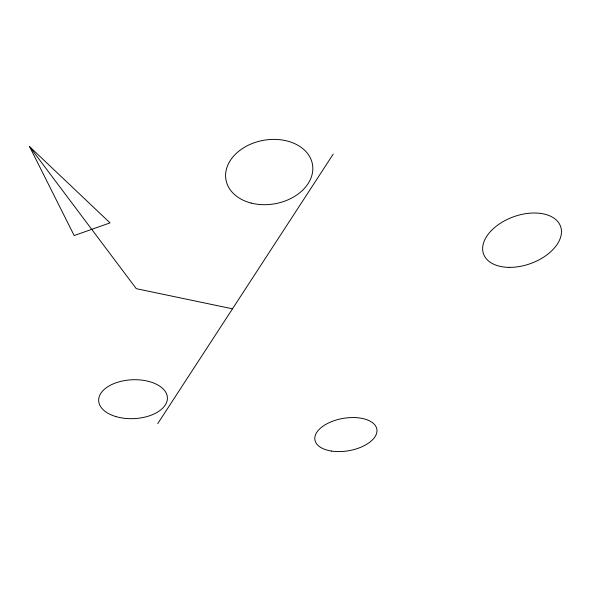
<?xml version="1.0" encoding="UTF-8"?>
<svg xmlns="http://www.w3.org/2000/svg" width="591" height="591" viewBox="0 0 591 591"><rect width="100%" height="100%" fill="white"/><g stroke="black" fill="none" stroke-linecap="round" stroke-linejoin="round"><path stroke-width="0.89" d="M157.753 423.607L333.235 154.081M232.485 308.82L136.285 288.674L29.55 146.575L74.171 235.55L110.037 222.888L29.55 146.575M251.19 203.075A43.941 32.239 -10.1 0 0 312.624 165.377A43.941 32.239 -10.1 0 0 243.787 147.713A43.941 32.239 -10.1 0 0 251.19 203.075M115.762 416.537A34.404 19.451 -2.5 0 0 167.408 398.208A34.404 19.451 -2.5 0 0 115.917 382.828A34.404 19.451 -2.5 0 0 115.762 416.537M509.198 267.368A40.912 24.888 -19.7 0 0 560.741 226.914A40.912 24.888 -19.7 0 0 496.211 226.242A40.912 24.888 -19.7 0 0 509.198 267.368M331.625 451.081A31.441 16.408 -9.8 0 0 376.947 429.908A31.441 16.408 -9.8 0 0 329.054 422.72A31.441 16.408 -9.8 0 0 331.625 451.081"/></g></svg>
